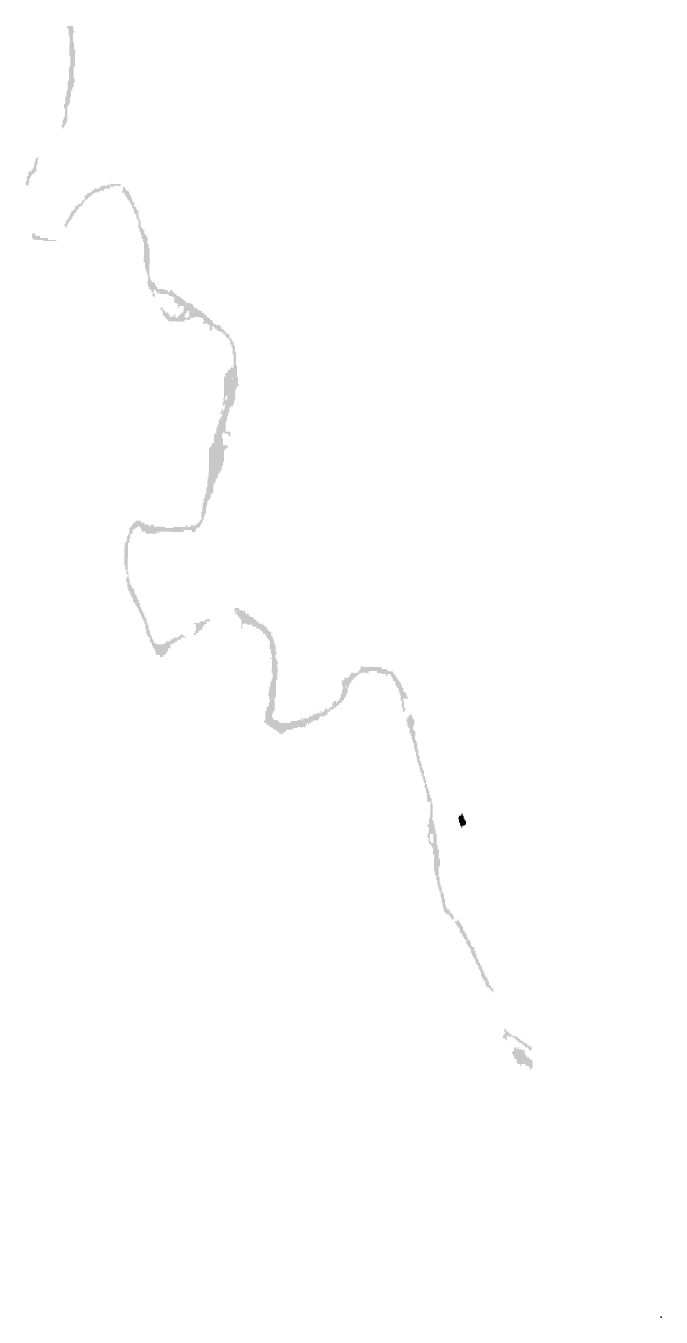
# Model space of a CAD drawing. Header units: inches. Extents: x -7.68 to -6.44, y 32.1 to 32.64.
# Drawn here: x -7.6836 to -7.625, y 32.525 to 32.644 of the extents above; entities that cross this region are included whole.
import ezdxf

# ---------------------------------------------------------------- set-up
doc = ezdxf.new("R2010")
doc.units = ezdxf.units.IN
doc.header["$MEASUREMENT"] = 0

msp = doc.modelspace()

# ---------------------------------------------------------------- hatches: boundary and pattern name
for points in [[(-7.67933, 32.64358), (-7.67933, 32.6434), (-7.67944, 32.6434), (-7.67944, 32.64313), (-7.67933, 32.64313), (-7.67934, 32.64277), (-7.67923, 32.64277), (-7.67924, 32.64249), (-7.67913, 32.64249), (-7.67915, 32.64132), (-7.67904, 32.64132), (-7.67904, 32.64123), (-7.67915, 32.64123), (-7.67918, 32.63898), (-7.67929, 32.63898), (-7.6793, 32.63853), (-7.6794, 32.63853), (-7.67941, 32.63817), (-7.67951, 32.63817), (-7.67953, 32.63727), (-7.67963, 32.63727), (-7.67964, 32.63691), (-7.67975, 32.63691), (-7.67976, 32.63619), (-7.67986, 32.63619), (-7.67988, 32.6352), (-7.67998, 32.6352), (-7.67999, 32.63493), (-7.68009, 32.63493), (-7.6801, 32.63475), (-7.68031, 32.63475), (-7.68031, 32.63493), (-7.6802, 32.63493), (-7.68019, 32.63538), (-7.68009, 32.63538), (-7.68008, 32.63565), (-7.67998, 32.63565), (-7.67996, 32.63664), (-7.68007, 32.63664), (-7.68007, 32.63682), (-7.67996, 32.63682), (-7.67995, 32.63754), (-7.67984, 32.63754), (-7.67983, 32.63808), (-7.67973, 32.63808), (-7.67971, 32.63898), (-7.67961, 32.63898), (-7.67959, 32.64024), (-7.67948, 32.64024), (-7.67946, 32.64214), (-7.67956, 32.64214), (-7.67954, 32.64358), (-7.67965, 32.64358), (-7.67964, 32.64403), (-7.67921, 32.64403), (-7.67922, 32.64358), (-7.67933, 32.64358)], [(-7.67911, 32.64358), (-7.67912, 32.6434), (-7.67922, 32.6434), (-7.67924, 32.64258), (-7.67913, 32.64258), (-7.67914, 32.64186), (-7.67903, 32.64186), (-7.67906, 32.64024), (-7.67916, 32.64024), (-7.67918, 32.63916), (-7.67907, 32.63916), (-7.67908, 32.63879), (-7.67918, 32.6388), (-7.67919, 32.63835), (-7.6793, 32.63835), (-7.6793, 32.63808), (-7.67941, 32.63808), (-7.67942, 32.63745), (-7.67952, 32.63745), (-7.67953, 32.63682), (-7.67964, 32.63682), (-7.67964, 32.63664), (-7.67975, 32.63664), (-7.67977, 32.63519), (-7.67988, 32.6352), (-7.67988, 32.63492), (-7.67999, 32.63493), (-7.67999, 32.63475), (-7.6801, 32.63475), (-7.6801, 32.63457), (-7.68021, 32.63457), (-7.6802, 32.63502), (-7.68009, 32.63502), (-7.68009, 32.63538), (-7.67998, 32.63538), (-7.67997, 32.63646), (-7.68007, 32.63646), (-7.68007, 32.63682), (-7.67996, 32.63682), (-7.67995, 32.63745), (-7.67984, 32.63745), (-7.67984, 32.63754), (-7.67974, 32.63754), (-7.67973, 32.63817), (-7.67962, 32.63817), (-7.67961, 32.63871), (-7.67972, 32.63871), (-7.67972, 32.6388), (-7.67961, 32.6388), (-7.6796, 32.63961), (-7.67949, 32.63961), (-7.67947, 32.64132), (-7.67957, 32.64133), (-7.67955, 32.64313), (-7.67965, 32.64313), (-7.67964, 32.64376), (-7.67975, 32.64376), (-7.67975, 32.64403), (-7.67921, 32.64403), (-7.67922, 32.64358), (-7.67911, 32.64358)], [(-7.68249, 32.63125), (-7.6826, 32.63126), (-7.68261, 32.63062), (-7.68272, 32.63062), (-7.68272, 32.63053), (-7.68282, 32.63054), (-7.68283, 32.63036), (-7.68304, 32.63036), (-7.68304, 32.63018), (-7.68315, 32.63018), (-7.68315, 32.63), (-7.68326, 32.63), (-7.68326, 32.62955), (-7.68337, 32.62955), (-7.68337, 32.62928), (-7.68348, 32.62928), (-7.68348, 32.62937), (-7.68359, 32.62937), (-7.68358, 32.62973), (-7.68347, 32.62973), (-7.68347, 32.63018), (-7.68336, 32.63018), (-7.68336, 32.63054), (-7.68325, 32.63054), (-7.68325, 32.63063), (-7.68304, 32.63063), (-7.68303, 32.63081), (-7.68293, 32.63081), (-7.68292, 32.63099), (-7.68282, 32.63099), (-7.68281, 32.63144), (-7.6827, 32.63144), (-7.6827, 32.6318), (-7.68259, 32.6318), (-7.68259, 32.63189), (-7.68238, 32.63188), (-7.68238, 32.63179), (-7.68249, 32.6318), (-7.68249, 32.63125)], [(-7.6758, 32.62947), (-7.67484, 32.62946), (-7.67485, 32.62928), (-7.67549, 32.62929), (-7.67549, 32.6292), (-7.67581, 32.6292), (-7.67581, 32.62902), (-7.67634, 32.62902), (-7.67635, 32.62884), (-7.67677, 32.62885), (-7.67678, 32.62867), (-7.6772, 32.62867), (-7.6772, 32.62858), (-7.67742, 32.62858), (-7.67742, 32.6284), (-7.67763, 32.62841), (-7.67763, 32.62823), (-7.67785, 32.62823), (-7.67785, 32.62805), (-7.67806, 32.62805), (-7.67806, 32.62796), (-7.67817, 32.62796), (-7.67817, 32.62778), (-7.67828, 32.62778), (-7.67828, 32.6276), (-7.67839, 32.6276), (-7.67839, 32.62742), (-7.67861, 32.62742), (-7.67861, 32.62733), (-7.67871, 32.62734), (-7.67872, 32.62716), (-7.67882, 32.62716), (-7.67883, 32.62698), (-7.67893, 32.62698), (-7.67893, 32.6268), (-7.67904, 32.6268), (-7.67904, 32.62671), (-7.67915, 32.62671), (-7.67915, 32.62653), (-7.67926, 32.62653), (-7.67926, 32.62635), (-7.67937, 32.62635), (-7.67937, 32.62617), (-7.67948, 32.62617), (-7.67948, 32.62608), (-7.67958, 32.62608), (-7.67959, 32.6259), (-7.67969, 32.6259), (-7.6797, 32.62572), (-7.6798, 32.62572), (-7.67981, 32.62545), (-7.67991, 32.62545), (-7.67991, 32.62554), (-7.68002, 32.62555), (-7.68002, 32.62573), (-7.67991, 32.62572), (-7.6799, 32.62609), (-7.6798, 32.62608), (-7.6798, 32.62617), (-7.67969, 32.62617), (-7.67969, 32.62635), (-7.67958, 32.62635), (-7.67958, 32.62653), (-7.67947, 32.62653), (-7.67947, 32.6268), (-7.67936, 32.6268), (-7.67936, 32.62698), (-7.67915, 32.62698), (-7.67914, 32.62716), (-7.67904, 32.62716), (-7.67903, 32.62743), (-7.67882, 32.62743), (-7.67882, 32.62761), (-7.6785, 32.6276), (-7.67849, 32.62778), (-7.67839, 32.62778), (-7.67838, 32.62796), (-7.67828, 32.62796), (-7.67828, 32.62805), (-7.67817, 32.62805), (-7.67816, 32.62841), (-7.67795, 32.62841), (-7.67795, 32.62859), (-7.67774, 32.62859), (-7.67773, 32.62868), (-7.67752, 32.62868), (-7.67752, 32.62886), (-7.67731, 32.62885), (-7.6773, 32.62903), (-7.67677, 32.62903), (-7.67677, 32.62921), (-7.67655, 32.62921), (-7.67655, 32.6293), (-7.67602, 32.62929), (-7.67602, 32.62947), (-7.67591, 32.62947), (-7.67591, 32.62929), (-7.67581, 32.62929), (-7.6758, 32.62947)], [(-7.68269, 32.62485), (-7.6827, 32.62467), (-7.68227, 32.62467), (-7.68227, 32.62449), (-7.68153, 32.62448), (-7.68153, 32.6243), (-7.68078, 32.62429), (-7.68078, 32.6242), (-7.68196, 32.62421), (-7.68196, 32.6243), (-7.68291, 32.62431), (-7.68291, 32.62449), (-7.68302, 32.62449), (-7.68301, 32.62486), (-7.68291, 32.62485), (-7.68291, 32.62494), (-7.6828, 32.62494), (-7.6828, 32.62485), (-7.68269, 32.62485)], [(-7.66692, 32.61738), (-7.66693, 32.6172), (-7.66682, 32.6172), (-7.66682, 32.61711), (-7.66661, 32.61711), (-7.66661, 32.61693), (-7.6664, 32.61692), (-7.6664, 32.61674), (-7.66629, 32.61674), (-7.6663, 32.61629), (-7.66641, 32.61629), (-7.66641, 32.61593), (-7.66662, 32.61593), (-7.66662, 32.61647), (-7.66683, 32.61648), (-7.66683, 32.61657), (-7.66725, 32.61657), (-7.66725, 32.61675), (-7.66715, 32.61675), (-7.66714, 32.61711), (-7.66725, 32.61711), (-7.66724, 32.61756), (-7.66713, 32.61756), (-7.66714, 32.61738), (-7.66692, 32.61738)], [(-7.674, 32.59256), (-7.6739, 32.59256), (-7.6739, 32.59238), (-7.67379, 32.59238), (-7.6738, 32.5922), (-7.67369, 32.5922), (-7.67369, 32.59211), (-7.67358, 32.5921), (-7.67359, 32.59174), (-7.67348, 32.59174), (-7.67349, 32.59156), (-7.67338, 32.59156), (-7.67338, 32.59129), (-7.67328, 32.59129), (-7.67328, 32.59111), (-7.67317, 32.59111), (-7.67318, 32.59084), (-7.67307, 32.59084), (-7.67307, 32.59047), (-7.67297, 32.59047), (-7.67297, 32.59029), (-7.67286, 32.59029), (-7.67287, 32.59002), (-7.67276, 32.59002), (-7.67276, 32.58984), (-7.67266, 32.58984), (-7.67266, 32.58957), (-7.67256, 32.58957), (-7.67256, 32.58939), (-7.67245, 32.58939), (-7.67246, 32.58903), (-7.67235, 32.58902), (-7.67235, 32.58875), (-7.67225, 32.58875), (-7.67225, 32.5883), (-7.67215, 32.5883), (-7.67215, 32.58794), (-7.67205, 32.58794), (-7.67205, 32.58776), (-7.67194, 32.58776), (-7.67195, 32.58749), (-7.67184, 32.58749), (-7.67184, 32.5873), (-7.67174, 32.5873), (-7.67174, 32.58712), (-7.67153, 32.58712), (-7.67153, 32.58703), (-7.67089, 32.58702), (-7.67089, 32.58711), (-7.67067, 32.58711), (-7.67067, 32.58729), (-7.67025, 32.58729), (-7.67024, 32.58747), (-7.67003, 32.58747), (-7.67003, 32.58765), (-7.6696, 32.58764), (-7.6696, 32.58773), (-7.66939, 32.58773), (-7.66938, 32.58791), (-7.66906, 32.58791), (-7.66907, 32.58773), (-7.66885, 32.58772), (-7.66886, 32.58763), (-7.66928, 32.58764), (-7.66928, 32.58746), (-7.6696, 32.58746), (-7.66961, 32.58728), (-7.66982, 32.58728), (-7.66982, 32.5871), (-7.67003, 32.58711), (-7.67004, 32.58702), (-7.67025, 32.58702), (-7.67025, 32.58666), (-7.67047, 32.58666), (-7.67047, 32.58639), (-7.67058, 32.58639), (-7.67058, 32.58621), (-7.67069, 32.58621), (-7.67069, 32.58603), (-7.6709, 32.58603), (-7.67091, 32.58585), (-7.67123, 32.58586), (-7.67122, 32.58604), (-7.67154, 32.58604), (-7.67154, 32.58622), (-7.67165, 32.58622), (-7.67164, 32.58649), (-7.67175, 32.58649), (-7.67175, 32.58667), (-7.67185, 32.58667), (-7.67185, 32.58685), (-7.67196, 32.58686), (-7.67195, 32.58713), (-7.67206, 32.58713), (-7.67206, 32.58731), (-7.67216, 32.58731), (-7.67216, 32.58767), (-7.67226, 32.58767), (-7.67226, 32.58776), (-7.67237, 32.58776), (-7.67237, 32.58794), (-7.67247, 32.58794), (-7.67247, 32.58839), (-7.67257, 32.5884), (-7.67256, 32.58894), (-7.67267, 32.58894), (-7.67267, 32.58921), (-7.67277, 32.58921), (-7.67277, 32.58939), (-7.67288, 32.58939), (-7.67288, 32.58957), (-7.67298, 32.58957), (-7.67298, 32.58984), (-7.67308, 32.58984), (-7.67308, 32.59002), (-7.67319, 32.59003), (-7.67318, 32.5903), (-7.67329, 32.5903), (-7.67329, 32.59048), (-7.67339, 32.59048), (-7.67339, 32.59066), (-7.6735, 32.59066), (-7.6735, 32.59084), (-7.6736, 32.59084), (-7.6736, 32.59093), (-7.67371, 32.59093), (-7.6737, 32.59129), (-7.67381, 32.59129), (-7.67381, 32.59147), (-7.67391, 32.59148), (-7.67391, 32.59175), (-7.67402, 32.59175), (-7.67401, 32.59193), (-7.67412, 32.59193), (-7.67412, 32.5922), (-7.67422, 32.5922), (-7.67421, 32.59274), (-7.67432, 32.59274), (-7.67431, 32.59319), (-7.67421, 32.59319), (-7.6742, 32.59337), (-7.6741, 32.59337), (-7.6741, 32.59301), (-7.674, 32.59301), (-7.674, 32.59256)], [(-7.66691, 32.58915), (-7.66692, 32.58888), (-7.66713, 32.58888), (-7.66713, 32.5887), (-7.66724, 32.5887), (-7.66724, 32.58852), (-7.66735, 32.58852), (-7.66735, 32.58834), (-7.66757, 32.58834), (-7.66757, 32.58825), (-7.66767, 32.58825), (-7.66768, 32.58807), (-7.66789, 32.58807), (-7.66789, 32.58789), (-7.66811, 32.5879), (-7.6681, 32.58808), (-7.668, 32.58808), (-7.66799, 32.58826), (-7.66789, 32.58826), (-7.66788, 32.58889), (-7.66809, 32.58889), (-7.66809, 32.58898), (-7.66756, 32.58897), (-7.66755, 32.58915), (-7.66702, 32.58915), (-7.66702, 32.58933), (-7.66659, 32.58932), (-7.6666, 32.58914), (-7.66691, 32.58915)], [(-7.66296, 32.58974), (-7.66297, 32.58956), (-7.66265, 32.58955), (-7.66265, 32.58946), (-7.66254, 32.58946), (-7.66254, 32.58928), (-7.66233, 32.58928), (-7.66233, 32.5891), (-7.66212, 32.5891), (-7.66212, 32.58892), (-7.6618, 32.58891), (-7.66181, 32.58882), (-7.66159, 32.58882), (-7.6616, 32.58864), (-7.66138, 32.58864), (-7.66138, 32.58846), (-7.66128, 32.58846), (-7.66128, 32.58828), (-7.66117, 32.58827), (-7.66118, 32.58818), (-7.66096, 32.58818), (-7.66097, 32.58782), (-7.66086, 32.58782), (-7.66087, 32.58755), (-7.66076, 32.58755), (-7.66077, 32.58701), (-7.66066, 32.58701), (-7.66066, 32.58674), (-7.66056, 32.58673), (-7.66056, 32.58655), (-7.66067, 32.58655), (-7.66067, 32.58628), (-7.66056, 32.58628), (-7.66057, 32.58592), (-7.66068, 32.58592), (-7.66067, 32.5861), (-7.66078, 32.58611), (-7.66078, 32.58629), (-7.66088, 32.58629), (-7.66089, 32.58611), (-7.66099, 32.58611), (-7.66099, 32.58656), (-7.66109, 32.58656), (-7.66108, 32.58755), (-7.66119, 32.58755), (-7.66118, 32.58764), (-7.66129, 32.58764), (-7.66129, 32.58782), (-7.66139, 32.58783), (-7.66139, 32.58801), (-7.6615, 32.58801), (-7.6615, 32.58819), (-7.66171, 32.58819), (-7.66171, 32.58828), (-7.66181, 32.58828), (-7.66181, 32.58846), (-7.66202, 32.58846), (-7.66202, 32.58864), (-7.66223, 32.58865), (-7.66223, 32.58883), (-7.66255, 32.58883), (-7.66255, 32.58892), (-7.66266, 32.58892), (-7.66265, 32.5891), (-7.66287, 32.5891), (-7.66286, 32.58928), (-7.66297, 32.58929), (-7.66297, 32.58947), (-7.66307, 32.58947), (-7.66307, 32.58956), (-7.66329, 32.58956), (-7.66328, 32.58974), (-7.66318, 32.58974), (-7.66317, 32.58992), (-7.66307, 32.58992), (-7.66307, 32.58974), (-7.66296, 32.58974)], [(-7.66051, 32.58313), (-7.66051, 32.58276), (-7.66062, 32.58277), (-7.66062, 32.5825), (-7.66073, 32.5825), (-7.66075, 32.58123), (-7.66085, 32.58124), (-7.66086, 32.58069), (-7.66097, 32.5807), (-7.66097, 32.58042), (-7.66087, 32.58042), (-7.66087, 32.58024), (-7.66076, 32.58024), (-7.66076, 32.58006), (-7.66044, 32.58006), (-7.66045, 32.57961), (-7.66034, 32.57961), (-7.66035, 32.57943), (-7.66088, 32.57943), (-7.66088, 32.57961), (-7.66109, 32.57961), (-7.66109, 32.57979), (-7.6613, 32.5798), (-7.6613, 32.57998), (-7.66151, 32.57998), (-7.6615, 32.58061), (-7.66139, 32.58061), (-7.66139, 32.58124), (-7.66128, 32.58124), (-7.66128, 32.58133), (-7.66117, 32.58133), (-7.66117, 32.58169), (-7.66106, 32.58169), (-7.66105, 32.58214), (-7.66116, 32.58214), (-7.66116, 32.58232), (-7.66126, 32.58232), (-7.66126, 32.5825), (-7.66115, 32.5825), (-7.66115, 32.58277), (-7.66094, 32.58277), (-7.66093, 32.58322), (-7.66072, 32.58322), (-7.66071, 32.5834), (-7.66061, 32.5834), (-7.66061, 32.58313), (-7.66051, 32.58313)], [(-7.64321, 32.57121), (-7.64322, 32.57094), (-7.64311, 32.57094), (-7.64311, 32.57076), (-7.64301, 32.57076), (-7.64301, 32.5704), (-7.64312, 32.5704), (-7.64312, 32.57031), (-7.64333, 32.57031), (-7.64334, 32.57013), (-7.64344, 32.57013), (-7.64344, 32.57031), (-7.64355, 32.57032), (-7.64354, 32.57059), (-7.64365, 32.57059), (-7.64364, 32.57095), (-7.64375, 32.57095), (-7.64375, 32.57104), (-7.64364, 32.57104), (-7.64364, 32.57122), (-7.64343, 32.57122), (-7.64342, 32.5714), (-7.64332, 32.5714), (-7.64332, 32.57122), (-7.64321, 32.57121)], [(-7.64357, 32.5613), (-7.64347, 32.5613), (-7.64347, 32.56111), (-7.64336, 32.56111), (-7.64337, 32.56102), (-7.64326, 32.56102), (-7.64326, 32.56066), (-7.64316, 32.56066), (-7.64316, 32.56048), (-7.64305, 32.56048), (-7.64306, 32.56039), (-7.64295, 32.56039), (-7.64295, 32.56003), (-7.64285, 32.56003), (-7.64285, 32.55985), (-7.64274, 32.55984), (-7.64275, 32.55975), (-7.64264, 32.55975), (-7.64264, 32.55957), (-7.64254, 32.55957), (-7.64254, 32.55921), (-7.64243, 32.55921), (-7.64244, 32.55912), (-7.64222, 32.55912), (-7.64223, 32.55876), (-7.64212, 32.55875), (-7.64213, 32.55848), (-7.64202, 32.55848), (-7.64202, 32.55812), (-7.64192, 32.55812), (-7.64192, 32.55794), (-7.64181, 32.55794), (-7.64182, 32.55767), (-7.64171, 32.55767), (-7.64172, 32.55749), (-7.64161, 32.55749), (-7.64161, 32.55731), (-7.6415, 32.55731), (-7.64151, 32.55703), (-7.6414, 32.55703), (-7.64141, 32.55685), (-7.6413, 32.55685), (-7.6413, 32.55658), (-7.6412, 32.55658), (-7.6412, 32.5564), (-7.64109, 32.5564), (-7.6411, 32.55622), (-7.64099, 32.55622), (-7.64099, 32.55595), (-7.64089, 32.55595), (-7.64089, 32.55558), (-7.64068, 32.55558), (-7.64068, 32.55531), (-7.64047, 32.55531), (-7.64048, 32.55495), (-7.64058, 32.55495), (-7.64058, 32.55513), (-7.64079, 32.55513), (-7.64079, 32.55531), (-7.6409, 32.55531), (-7.64089, 32.5554), (-7.64111, 32.55541), (-7.6411, 32.55559), (-7.64121, 32.55559), (-7.64121, 32.55595), (-7.64131, 32.55595), (-7.64131, 32.55604), (-7.64142, 32.55604), (-7.64141, 32.55622), (-7.64152, 32.55622), (-7.64152, 32.5564), (-7.64162, 32.5564), (-7.64162, 32.55686), (-7.64172, 32.55686), (-7.64172, 32.55704), (-7.64183, 32.55704), (-7.64182, 32.55731), (-7.64193, 32.55731), (-7.64193, 32.55749), (-7.64203, 32.55749), (-7.64203, 32.55767), (-7.64214, 32.55767), (-7.64213, 32.55794), (-7.64224, 32.55794), (-7.64224, 32.55812), (-7.64234, 32.55813), (-7.64234, 32.55831), (-7.64245, 32.55831), (-7.64244, 32.55858), (-7.64255, 32.55858), (-7.64255, 32.55894), (-7.64265, 32.55894), (-7.64265, 32.55912), (-7.64276, 32.55912), (-7.64275, 32.55921), (-7.64286, 32.55921), (-7.64286, 32.55939), (-7.64296, 32.5594), (-7.64296, 32.55976), (-7.64307, 32.55976), (-7.64306, 32.55985), (-7.64317, 32.55985), (-7.64317, 32.56003), (-7.64327, 32.56003), (-7.64327, 32.56021), (-7.64338, 32.56021), (-7.64338, 32.56039), (-7.64348, 32.56039), (-7.64348, 32.56048), (-7.64359, 32.56048), (-7.64358, 32.56085), (-7.64369, 32.56085), (-7.64369, 32.56103), (-7.64379, 32.56103), (-7.64379, 32.56112), (-7.6439, 32.56112), (-7.64389, 32.5613), (-7.644, 32.5613), (-7.644, 32.56148), (-7.64379, 32.56148), (-7.64378, 32.56166), (-7.64368, 32.56166), (-7.64368, 32.56148), (-7.64357, 32.56148), (-7.64357, 32.5613)], [(-7.63925, 32.55133), (-7.63904, 32.55133), (-7.63904, 32.55114), (-7.63883, 32.55114), (-7.63883, 32.55096), (-7.63851, 32.55096), (-7.63851, 32.55087), (-7.63819, 32.55087), (-7.6382, 32.55068), (-7.63798, 32.55068), (-7.63799, 32.5505), (-7.63777, 32.5505), (-7.63778, 32.55032), (-7.63756, 32.55032), (-7.63756, 32.55023), (-7.63735, 32.55022), (-7.63735, 32.55004), (-7.63703, 32.55004), (-7.63704, 32.54986), (-7.63693, 32.54986), (-7.63694, 32.54959), (-7.63715, 32.54959), (-7.63715, 32.54968), (-7.63725, 32.54968), (-7.63725, 32.54986), (-7.63757, 32.54987), (-7.63757, 32.55005), (-7.63778, 32.55005), (-7.63778, 32.55023), (-7.63799, 32.55023), (-7.63799, 32.55032), (-7.6382, 32.55032), (-7.6382, 32.5505), (-7.63841, 32.55051), (-7.63841, 32.55069), (-7.63862, 32.55069), (-7.63862, 32.55087), (-7.63905, 32.55087), (-7.63904, 32.55096), (-7.63915, 32.55097), (-7.63915, 32.55088), (-7.63926, 32.55088), (-7.63926, 32.55052), (-7.63937, 32.55052), (-7.63937, 32.5507), (-7.63958, 32.5507), (-7.63958, 32.55097), (-7.63947, 32.55097), (-7.63947, 32.55115), (-7.63936, 32.55115), (-7.63936, 32.55133), (-7.63946, 32.55133), (-7.63946, 32.5516), (-7.63935, 32.5516), (-7.63936, 32.55151), (-7.63925, 32.55151), (-7.63925, 32.55133)], [(-7.63821, 32.54987), (-7.6381, 32.54987), (-7.63811, 32.54969), (-7.63789, 32.54969), (-7.63789, 32.5496), (-7.63779, 32.5496), (-7.63779, 32.54942), (-7.63758, 32.54942), (-7.63758, 32.54923), (-7.63747, 32.54923), (-7.63748, 32.54896), (-7.63737, 32.54896), (-7.63737, 32.54878), (-7.63705, 32.54878), (-7.63706, 32.5486), (-7.63695, 32.5486), (-7.63695, 32.54842), (-7.63685, 32.54842), (-7.63685, 32.54796), (-7.63696, 32.54797), (-7.63696, 32.54778), (-7.63707, 32.54779), (-7.63707, 32.54797), (-7.63717, 32.54797), (-7.63717, 32.54815), (-7.63749, 32.54815), (-7.63749, 32.54833), (-7.63791, 32.54834), (-7.63792, 32.54816), (-7.63802, 32.54816), (-7.63802, 32.54834), (-7.63823, 32.54834), (-7.63823, 32.54843), (-7.63834, 32.54843), (-7.63833, 32.54879), (-7.63854, 32.54879), (-7.63854, 32.54906), (-7.63865, 32.54907), (-7.63864, 32.54925), (-7.63875, 32.54925), (-7.63875, 32.54943), (-7.63864, 32.54943), (-7.63864, 32.54961), (-7.63853, 32.54961), (-7.63853, 32.54988), (-7.63842, 32.54988), (-7.63842, 32.54969), (-7.63821, 32.54969), (-7.63821, 32.54987)], [(-7.63779, 32.54969), (-7.63779, 32.5496), (-7.63757, 32.5496), (-7.63758, 32.54923), (-7.63747, 32.54923), (-7.63748, 32.54905), (-7.63737, 32.54905), (-7.63737, 32.54896), (-7.63716, 32.54896), (-7.63716, 32.54878), (-7.63695, 32.54878), (-7.63695, 32.5486), (-7.63684, 32.5486), (-7.63685, 32.54832), (-7.63695, 32.54833), (-7.63696, 32.54815), (-7.63717, 32.54815), (-7.63717, 32.54833), (-7.63727, 32.54833), (-7.63727, 32.54842), (-7.63759, 32.54842), (-7.63759, 32.5486), (-7.63823, 32.54861), (-7.63823, 32.54879), (-7.63833, 32.54879), (-7.63833, 32.54897), (-7.63822, 32.54897), (-7.63822, 32.54906), (-7.63843, 32.54906), (-7.63843, 32.54924), (-7.63854, 32.54925), (-7.63853, 32.54961), (-7.63843, 32.5496), (-7.63842, 32.54988), (-7.63832, 32.54987), (-7.63832, 32.54969), (-7.63779, 32.54969)]]:
    msp.add_hatch(color=256).paths.add_polyline_path(points, flags=0)
h = msp.add_hatch(color=256)
h.paths.add_polyline_path([(-7.67432, 32.62882), (-7.67411, 32.62882), (-7.67411, 32.62864), (-7.674, 32.62864), (-7.67401, 32.62837), (-7.6739, 32.62837), (-7.6739, 32.62819), (-7.6738, 32.62819), (-7.6738, 32.62792), (-7.6737, 32.62791), (-7.6737, 32.62773), (-7.67359, 32.62773), (-7.6736, 32.62737), (-7.67338, 32.62737), (-7.67339, 32.6271), (-7.67328, 32.6271), (-7.67328, 32.62692), (-7.67318, 32.62692), (-7.67318, 32.62674), (-7.67329, 32.62674), (-7.67329, 32.62665), (-7.67318, 32.62665), (-7.67319, 32.62629), (-7.67308, 32.62628), (-7.67308, 32.62601), (-7.67298, 32.62601), (-7.67299, 32.62547), (-7.67288, 32.62547), (-7.67288, 32.62538), (-7.67277, 32.62538), (-7.67278, 32.6252), (-7.67267, 32.6252), (-7.67267, 32.62484), (-7.67257, 32.62484), (-7.67257, 32.62475), (-7.67246, 32.62474), (-7.67247, 32.62456), (-7.67236, 32.62456), (-7.67237, 32.62393), (-7.67226, 32.62393), (-7.67227, 32.62348), (-7.67216, 32.62348), (-7.6722, 32.62095), (-7.67209, 32.62095), (-7.6721, 32.62059), (-7.67199, 32.62059), (-7.67199, 32.62041), (-7.67178, 32.62041), (-7.67178, 32.62032), (-7.67168, 32.62032), (-7.67168, 32.62014), (-7.67157, 32.62013), (-7.67157, 32.61995), (-7.67147, 32.61995), (-7.67147, 32.61977), (-7.67083, 32.61977), (-7.67083, 32.61968), (-7.67051, 32.61967), (-7.67052, 32.61949), (-7.6703, 32.61949), (-7.6703, 32.61967), (-7.67009, 32.61967), (-7.67009, 32.61949), (-7.66988, 32.61949), (-7.66988, 32.6193), (-7.66967, 32.6193), (-7.66967, 32.61912), (-7.66946, 32.61912), (-7.66946, 32.61903), (-7.66924, 32.61903), (-7.66925, 32.61885), (-7.66903, 32.61884), (-7.66904, 32.61866), (-7.66882, 32.61866), (-7.66883, 32.61848), (-7.6684, 32.61848), (-7.6684, 32.61839), (-7.66819, 32.61838), (-7.66819, 32.6182), (-7.66808, 32.6182), (-7.66809, 32.61802), (-7.66777, 32.61802), (-7.66777, 32.61784), (-7.66756, 32.61784), (-7.66756, 32.61775), (-7.66734, 32.61774), (-7.66735, 32.61756), (-7.66724, 32.61756), (-7.66724, 32.61738), (-7.66703, 32.61738), (-7.66703, 32.6172), (-7.66693, 32.6172), (-7.66693, 32.61711), (-7.66671, 32.61711), (-7.66672, 32.61693), (-7.6665, 32.61692), (-7.66651, 32.61674), (-7.66629, 32.61674), (-7.6663, 32.61656), (-7.66608, 32.61656), (-7.66608, 32.61647), (-7.66566, 32.61646), (-7.66566, 32.61628), (-7.66555, 32.61628), (-7.66556, 32.6161), (-7.66534, 32.6161), (-7.66535, 32.61592), (-7.66524, 32.61592), (-7.66524, 32.61583), (-7.66513, 32.61583), (-7.66514, 32.61565), (-7.66482, 32.61564), (-7.66482, 32.61528), (-7.66472, 32.61528), (-7.66472, 32.61519), (-7.66461, 32.61519), (-7.66461, 32.61501), (-7.66451, 32.61501), (-7.66451, 32.61483), (-7.6644, 32.61483), (-7.66441, 32.61456), (-7.6643, 32.61456), (-7.66431, 32.61401), (-7.6642, 32.61401), (-7.66422, 32.61275), (-7.66411, 32.61275), (-7.66413, 32.61167), (-7.66402, 32.61167), (-7.66403, 32.61103), (-7.66393, 32.61103), (-7.66393, 32.61085), (-7.66404, 32.61085), (-7.66404, 32.61076), (-7.66414, 32.61077), (-7.66415, 32.61058), (-7.66425, 32.61059), (-7.66427, 32.60959), (-7.66437, 32.6096), (-7.66438, 32.60914), (-7.66449, 32.60915), (-7.66449, 32.60897), (-7.6647, 32.60897), (-7.6647, 32.60888), (-7.66481, 32.60888), (-7.66482, 32.60834), (-7.66493, 32.60834), (-7.66493, 32.60807), (-7.66504, 32.60807), (-7.66504, 32.60762), (-7.66515, 32.60762), (-7.66516, 32.60663), (-7.66474, 32.60662), (-7.66474, 32.60617), (-7.66485, 32.60617), (-7.66485, 32.60635), (-7.66495, 32.60635), (-7.66495, 32.60644), (-7.66527, 32.60645), (-7.66527, 32.60663), (-7.66538, 32.60663), (-7.66538, 32.60645), (-7.66549, 32.60645), (-7.66549, 32.606), (-7.66539, 32.606), (-7.6654, 32.60537), (-7.66497, 32.60536), (-7.66497, 32.60509), (-7.66519, 32.60509), (-7.66519, 32.60491), (-7.6653, 32.60491), (-7.66531, 32.60383), (-7.66542, 32.60383), (-7.66542, 32.60347), (-7.66553, 32.60347), (-7.66554, 32.60302), (-7.66564, 32.60302), (-7.66565, 32.60284), (-7.66575, 32.60284), (-7.66575, 32.60275), (-7.66586, 32.60276), (-7.66587, 32.6024), (-7.66597, 32.6024), (-7.66598, 32.60222), (-7.66608, 32.60222), (-7.66609, 32.60195), (-7.66619, 32.60195), (-7.6662, 32.60177), (-7.6663, 32.60177), (-7.66631, 32.60096), (-7.66642, 32.60096), (-7.66642, 32.60087), (-7.66653, 32.60087), (-7.66653, 32.60051), (-7.66664, 32.60051), (-7.66664, 32.60033), (-7.66675, 32.60033), (-7.66675, 32.60024), (-7.66686, 32.60024), (-7.66687, 32.5997), (-7.66697, 32.5997), (-7.66698, 32.59907), (-7.66709, 32.59907), (-7.66709, 32.5988), (-7.6672, 32.5988), (-7.6672, 32.59844), (-7.66731, 32.59844), (-7.66731, 32.59817), (-7.66742, 32.59817), (-7.66742, 32.59799), (-7.66753, 32.59799), (-7.66753, 32.59781), (-7.66775, 32.59781), (-7.66775, 32.59772), (-7.66785, 32.59773), (-7.66786, 32.59755), (-7.66796, 32.59755), (-7.66797, 32.59737), (-7.66828, 32.59737), (-7.66828, 32.59755), (-7.66903, 32.59756), (-7.66903, 32.59738), (-7.67127, 32.5974), (-7.67127, 32.59722), (-7.67138, 32.59722), (-7.67137, 32.5974), (-7.67148, 32.5974), (-7.67148, 32.59722), (-7.67255, 32.59723), (-7.67255, 32.59741), (-7.67287, 32.59742), (-7.67286, 32.5976), (-7.67297, 32.5976), (-7.67297, 32.59778), (-7.67307, 32.59778), (-7.67307, 32.59787), (-7.67329, 32.59787), (-7.67329, 32.59778), (-7.6735, 32.59779), (-7.6735, 32.59761), (-7.67372, 32.59761), (-7.67372, 32.59725), (-7.67383, 32.59725), (-7.67383, 32.59716), (-7.67394, 32.59716), (-7.67394, 32.5968), (-7.67405, 32.5968), (-7.67405, 32.59635), (-7.67416, 32.59635), (-7.6742, 32.59364), (-7.67409, 32.59364), (-7.6741, 32.59346), (-7.67431, 32.59346), (-7.6743, 32.59383), (-7.67441, 32.59383), (-7.6744, 32.59428), (-7.67451, 32.59428), (-7.67448, 32.59635), (-7.67437, 32.59635), (-7.67437, 32.59653), (-7.67426, 32.59653), (-7.67426, 32.59698), (-7.67415, 32.59698), (-7.67415, 32.59716), (-7.67404, 32.59716), (-7.67403, 32.59779), (-7.67393, 32.59779), (-7.67392, 32.59788), (-7.67382, 32.59788), (-7.67382, 32.59806), (-7.67371, 32.59806), (-7.67371, 32.59824), (-7.67349, 32.59824), (-7.67349, 32.59842), (-7.67296, 32.59841), (-7.67296, 32.59823), (-7.67264, 32.59823), (-7.67264, 32.59805), (-7.67222, 32.59804), (-7.67222, 32.59786), (-7.67211, 32.59786), (-7.67211, 32.59804), (-7.67179, 32.59804), (-7.67179, 32.59786), (-7.67073, 32.59785), (-7.67073, 32.59776), (-7.66998, 32.59775), (-7.66998, 32.59784), (-7.66881, 32.59783), (-7.66881, 32.59801), (-7.6687, 32.59801), (-7.6687, 32.59783), (-7.66838, 32.59782), (-7.66838, 32.598), (-7.66785, 32.598), (-7.66785, 32.59818), (-7.66763, 32.59817), (-7.66763, 32.59835), (-7.66752, 32.59835), (-7.66752, 32.59844), (-7.66742, 32.59844), (-7.6674, 32.59925), (-7.6673, 32.59925), (-7.66729, 32.60007), (-7.66718, 32.60006), (-7.66717, 32.60051), (-7.66707, 32.60051), (-7.66706, 32.60087), (-7.66695, 32.60087), (-7.66695, 32.6015), (-7.66684, 32.6015), (-7.66683, 32.60241), (-7.66672, 32.6024), (-7.66668, 32.60511), (-7.66657, 32.60511), (-7.66657, 32.60529), (-7.66646, 32.60529), (-7.66646, 32.60556), (-7.66625, 32.60556), (-7.66623, 32.60637), (-7.66613, 32.60637), (-7.66613, 32.60646), (-7.66602, 32.60646), (-7.66601, 32.607), (-7.6659, 32.607), (-7.6659, 32.60727), (-7.66579, 32.60727), (-7.66579, 32.60763), (-7.66568, 32.60762), (-7.66568, 32.60771), (-7.66557, 32.60771), (-7.66557, 32.60807), (-7.66546, 32.60807), (-7.66546, 32.60852), (-7.66535, 32.60852), (-7.66535, 32.6087), (-7.66524, 32.6087), (-7.66523, 32.60933), (-7.66512, 32.60933), (-7.66512, 32.6096), (-7.66501, 32.6096), (-7.66501, 32.61014), (-7.6649, 32.61014), (-7.66489, 32.61041), (-7.665, 32.61041), (-7.665, 32.61077), (-7.66489, 32.61077), (-7.66489, 32.61104), (-7.66478, 32.61104), (-7.66478, 32.61122), (-7.66467, 32.61122), (-7.66467, 32.6114), (-7.66456, 32.6114), (-7.66455, 32.61185), (-7.66466, 32.61185), (-7.66465, 32.6123), (-7.66455, 32.6123), (-7.66454, 32.61248), (-7.66444, 32.61248), (-7.66442, 32.61374), (-7.66453, 32.61375), (-7.66452, 32.61438), (-7.66462, 32.61438), (-7.66462, 32.61465), (-7.66473, 32.61465), (-7.66472, 32.61501), (-7.66483, 32.61501), (-7.66482, 32.61519), (-7.66493, 32.61519), (-7.66493, 32.61528), (-7.66514, 32.61529), (-7.66514, 32.61547), (-7.66525, 32.61547), (-7.66524, 32.61565), (-7.66546, 32.61565), (-7.66545, 32.61583), (-7.66577, 32.61583), (-7.66577, 32.61592), (-7.66599, 32.61593), (-7.66598, 32.61611), (-7.6662, 32.61611), (-7.66619, 32.61629), (-7.6663, 32.61629), (-7.6663, 32.61647), (-7.66662, 32.61647), (-7.66662, 32.61656), (-7.66693, 32.61657), (-7.66693, 32.61675), (-7.66704, 32.61675), (-7.66704, 32.61693), (-7.66725, 32.61693), (-7.66725, 32.61711), (-7.66746, 32.61711), (-7.66746, 32.6172), (-7.66799, 32.61721), (-7.66799, 32.61712), (-7.66842, 32.61712), (-7.66842, 32.61694), (-7.66895, 32.61695), (-7.66896, 32.61677), (-7.67045, 32.61679), (-7.67045, 32.61697), (-7.67066, 32.61697), (-7.67066, 32.61715), (-7.67076, 32.61715), (-7.67076, 32.61724), (-7.67087, 32.61724), (-7.67087, 32.61742), (-7.67097, 32.61742), (-7.67097, 32.61778), (-7.67107, 32.61778), (-7.67107, 32.61787), (-7.67118, 32.61788), (-7.67118, 32.61806), (-7.67096, 32.61805), (-7.67097, 32.61787), (-7.67086, 32.61787), (-7.67086, 32.61778), (-7.67075, 32.61778), (-7.67076, 32.6176), (-7.67044, 32.6176), (-7.67044, 32.61742), (-7.67033, 32.61742), (-7.67034, 32.61724), (-7.66991, 32.61723), (-7.66991, 32.61741), (-7.6698, 32.61741), (-7.6698, 32.61714), (-7.66959, 32.61714), (-7.66959, 32.61723), (-7.66948, 32.61723), (-7.66948, 32.61741), (-7.66927, 32.6174), (-7.66926, 32.61758), (-7.66905, 32.61758), (-7.66904, 32.61821), (-7.66947, 32.61822), (-7.66947, 32.61804), (-7.66958, 32.61804), (-7.66957, 32.6184), (-7.66968, 32.6184), (-7.66968, 32.61849), (-7.66989, 32.61849), (-7.66988, 32.61903), (-7.6701, 32.61904), (-7.67009, 32.61913), (-7.67041, 32.61913), (-7.67041, 32.61931), (-7.67126, 32.61932), (-7.67126, 32.6195), (-7.67137, 32.6195), (-7.67137, 32.61932), (-7.67148, 32.61932), (-7.67147, 32.6195), (-7.67158, 32.6195), (-7.67158, 32.61968), (-7.67179, 32.61969), (-7.6718, 32.61933), (-7.67169, 32.61932), (-7.67169, 32.61905), (-7.6718, 32.61905), (-7.6718, 32.61914), (-7.67191, 32.61915), (-7.6719, 32.61951), (-7.67201, 32.61951), (-7.672, 32.61969), (-7.67211, 32.61969), (-7.67211, 32.61978), (-7.67222, 32.61978), (-7.67221, 32.61996), (-7.67232, 32.61996), (-7.67231, 32.62032), (-7.67242, 32.62032), (-7.67242, 32.62041), (-7.67231, 32.62041), (-7.6723, 32.62104), (-7.67241, 32.62105), (-7.67241, 32.62141), (-7.67251, 32.62141), (-7.67251, 32.62168), (-7.67261, 32.62168), (-7.67261, 32.62222), (-7.67271, 32.62222), (-7.67269, 32.62412), (-7.67279, 32.62412), (-7.67279, 32.62439), (-7.67289, 32.62439), (-7.67289, 32.62475), (-7.673, 32.62475), (-7.67299, 32.62502), (-7.6731, 32.62502), (-7.67309, 32.62538), (-7.6732, 32.62538), (-7.67319, 32.6261), (-7.6733, 32.62611), (-7.67329, 32.62629), (-7.6734, 32.62629), (-7.67339, 32.62665), (-7.6735, 32.62665), (-7.6735, 32.62674), (-7.67361, 32.62674), (-7.6736, 32.6271), (-7.67371, 32.6271), (-7.6737, 32.62728), (-7.67381, 32.62728), (-7.67381, 32.62755), (-7.67391, 32.62756), (-7.67391, 32.62774), (-7.67402, 32.62774), (-7.67401, 32.62792), (-7.67412, 32.62792), (-7.67412, 32.62801), (-7.67423, 32.62801), (-7.67422, 32.62819), (-7.67433, 32.62819), (-7.67433, 32.62837), (-7.67443, 32.62837), (-7.67443, 32.62855), (-7.67454, 32.62855), (-7.67454, 32.62864), (-7.67475, 32.62865), (-7.67475, 32.62883), (-7.67464, 32.62883), (-7.67464, 32.62919), (-7.67442, 32.62918), (-7.67443, 32.629), (-7.67432, 32.629), (-7.67432, 32.62882)], flags=0)
h.paths.add_polyline_path([(-7.66895, 32.6174), (-7.66895, 32.61713), (-7.66863, 32.61713), (-7.66863, 32.61722), (-7.66852, 32.61722), (-7.66852, 32.61776), (-7.66873, 32.61776), (-7.66873, 32.61758), (-7.66884, 32.61758), (-7.66884, 32.6174), (-7.66895, 32.6174)], flags=0)
h = msp.add_hatch(color=256)
h.paths.add_polyline_path([(-7.66503, 32.60834), (-7.66514, 32.60834), (-7.66514, 32.60807), (-7.66525, 32.60807), (-7.66525, 32.60771), (-7.66547, 32.60771), (-7.66547, 32.60744), (-7.66558, 32.60744), (-7.66558, 32.60708), (-7.66569, 32.60708), (-7.6657, 32.60663), (-7.6658, 32.60663), (-7.66581, 32.60645), (-7.66591, 32.60645), (-7.66592, 32.606), (-7.66603, 32.606), (-7.66604, 32.60492), (-7.66615, 32.60492), (-7.66614, 32.60537), (-7.66635, 32.60538), (-7.66635, 32.60556), (-7.66625, 32.60556), (-7.66624, 32.60619), (-7.66613, 32.60619), (-7.66613, 32.60646), (-7.66602, 32.60646), (-7.66602, 32.60664), (-7.66591, 32.60663), (-7.6659, 32.607), (-7.6658, 32.60699), (-7.66579, 32.60772), (-7.66568, 32.60771), (-7.66568, 32.6079), (-7.66546, 32.60789), (-7.66546, 32.60825), (-7.66567, 32.60826), (-7.66567, 32.60835), (-7.66556, 32.60835), (-7.66556, 32.60871), (-7.66545, 32.6087), (-7.66546, 32.60834), (-7.66535, 32.60834), (-7.66535, 32.60852), (-7.66524, 32.60852), (-7.66524, 32.6087), (-7.66513, 32.6087), (-7.66513, 32.60915), (-7.66534, 32.60915), (-7.66534, 32.60897), (-7.66545, 32.60898), (-7.66544, 32.60934), (-7.66534, 32.60933), (-7.66533, 32.60952), (-7.66544, 32.60952), (-7.66544, 32.60961), (-7.66533, 32.60961), (-7.6653, 32.61168), (-7.6652, 32.61168), (-7.66519, 32.61204), (-7.66498, 32.61204), (-7.66497, 32.61231), (-7.66476, 32.61231), (-7.66476, 32.61249), (-7.66465, 32.61248), (-7.66465, 32.61266), (-7.66454, 32.61266), (-7.66454, 32.61248), (-7.66444, 32.61248), (-7.66445, 32.61167), (-7.66456, 32.61167), (-7.66456, 32.6114), (-7.66445, 32.6114), (-7.66446, 32.61104), (-7.66457, 32.61104), (-7.66457, 32.61086), (-7.66467, 32.61086), (-7.66469, 32.60996), (-7.66479, 32.60996), (-7.6648, 32.6096), (-7.66491, 32.6096), (-7.66492, 32.60888), (-7.66502, 32.60888), (-7.66503, 32.60834)], flags=0)
h.paths.add_polyline_path([(-7.6649, 32.60978), (-7.66501, 32.60978), (-7.66501, 32.60996), (-7.66511, 32.60996), (-7.66512, 32.60978), (-7.66522, 32.60978), (-7.66523, 32.60951), (-7.66501, 32.60951), (-7.66501, 32.6096), (-7.66491, 32.6096), (-7.6649, 32.60978)], flags=0)
h = msp.add_hatch(color=256)
h.paths.add_polyline_path([(-7.66392, 32.5902), (-7.6637, 32.5902), (-7.6637, 32.59011), (-7.66338, 32.5901), (-7.66339, 32.58992), (-7.66328, 32.58992), (-7.66328, 32.58974), (-7.66296, 32.58974), (-7.66297, 32.58956), (-7.66286, 32.58955), (-7.66286, 32.58946), (-7.66265, 32.58946), (-7.66265, 32.58928), (-7.66254, 32.58928), (-7.66255, 32.5891), (-7.66223, 32.5891), (-7.66223, 32.58892), (-7.66202, 32.58891), (-7.66202, 32.58882), (-7.66181, 32.58882), (-7.66181, 32.58864), (-7.6616, 32.58864), (-7.6616, 32.58846), (-7.66128, 32.58846), (-7.66128, 32.58828), (-7.66117, 32.58827), (-7.66118, 32.58818), (-7.66107, 32.58818), (-7.66107, 32.588), (-7.66097, 32.588), (-7.66097, 32.58782), (-7.66086, 32.58782), (-7.66086, 32.58764), (-7.66076, 32.58764), (-7.66076, 32.58737), (-7.66066, 32.58737), (-7.66066, 32.58701), (-7.66055, 32.587), (-7.66056, 32.58628), (-7.66046, 32.58628), (-7.66046, 32.5861), (-7.66057, 32.5861), (-7.66057, 32.58574), (-7.66047, 32.58574), (-7.66047, 32.58547), (-7.66036, 32.58547), (-7.66037, 32.58511), (-7.66048, 32.58511), (-7.66048, 32.58502), (-7.66037, 32.58502), (-7.66039, 32.58376), (-7.6605, 32.58376), (-7.66052, 32.58213), (-7.66063, 32.58213), (-7.66065, 32.58087), (-7.66075, 32.58087), (-7.66075, 32.58069), (-7.66086, 32.58069), (-7.66087, 32.58024), (-7.66076, 32.58024), (-7.66076, 32.58006), (-7.66066, 32.58006), (-7.66066, 32.57997), (-7.66023, 32.57997), (-7.66024, 32.57979), (-7.65917, 32.57977), (-7.65917, 32.57995), (-7.65853, 32.57995), (-7.65853, 32.58004), (-7.65821, 32.58003), (-7.6582, 32.58021), (-7.6581, 32.58021), (-7.6581, 32.58003), (-7.65799, 32.58003), (-7.65799, 32.58021), (-7.65746, 32.58021), (-7.65746, 32.58039), (-7.65714, 32.58038), (-7.65713, 32.58056), (-7.65681, 32.58056), (-7.65681, 32.58065), (-7.65649, 32.58065), (-7.65649, 32.58083), (-7.65638, 32.58083), (-7.65639, 32.58065), (-7.65628, 32.58065), (-7.65628, 32.58083), (-7.65607, 32.58082), (-7.65606, 32.581), (-7.65596, 32.581), (-7.65595, 32.58118), (-7.65585, 32.58118), (-7.65585, 32.581), (-7.65564, 32.581), (-7.65563, 32.58118), (-7.65542, 32.58118), (-7.65542, 32.58127), (-7.65531, 32.58127), (-7.65531, 32.58163), (-7.6552, 32.58163), (-7.6552, 32.58181), (-7.65499, 32.5818), (-7.65499, 32.58162), (-7.65488, 32.58162), (-7.65488, 32.5818), (-7.65467, 32.5818), (-7.65466, 32.58207), (-7.65455, 32.58207), (-7.65455, 32.58243), (-7.65444, 32.58243), (-7.65444, 32.58288), (-7.65433, 32.58288), (-7.65433, 32.58315), (-7.65443, 32.58315), (-7.65442, 32.58369), (-7.65421, 32.58369), (-7.65421, 32.58396), (-7.65378, 32.58396), (-7.65378, 32.58414), (-7.65367, 32.58413), (-7.65367, 32.58432), (-7.65356, 32.58431), (-7.65356, 32.5844), (-7.65335, 32.5844), (-7.65335, 32.58431), (-7.65324, 32.58431), (-7.65324, 32.5844), (-7.65292, 32.5844), (-7.65292, 32.58458), (-7.65281, 32.58458), (-7.65281, 32.58476), (-7.6527, 32.58476), (-7.6527, 32.58503), (-7.65259, 32.58503), (-7.65259, 32.58494), (-7.65078, 32.58492), (-7.65079, 32.58474), (-7.65025, 32.58473), (-7.65026, 32.58455), (-7.64972, 32.58454), (-7.64973, 32.58436), (-7.64962, 32.58436), (-7.64962, 32.58427), (-7.64951, 32.58427), (-7.64952, 32.58409), (-7.64941, 32.58409), (-7.64941, 32.58391), (-7.64931, 32.58391), (-7.64931, 32.58373), (-7.6492, 32.58373), (-7.6492, 32.58364), (-7.6491, 32.58363), (-7.6491, 32.58345), (-7.64899, 32.58345), (-7.649, 32.58327), (-7.64889, 32.58327), (-7.64889, 32.583), (-7.64879, 32.583), (-7.64879, 32.58264), (-7.64858, 32.58264), (-7.64858, 32.58246), (-7.64848, 32.58246), (-7.64848, 32.58219), (-7.64837, 32.58218), (-7.64838, 32.582), (-7.6488, 32.58201), (-7.64881, 32.58183), (-7.6487, 32.58183), (-7.64871, 32.5812), (-7.6486, 32.58119), (-7.64861, 32.58092), (-7.64871, 32.58092), (-7.64872, 32.58074), (-7.64882, 32.58075), (-7.64882, 32.5812), (-7.64892, 32.5812), (-7.64891, 32.58183), (-7.64902, 32.58183), (-7.64901, 32.58237), (-7.64912, 32.58237), (-7.64911, 32.58264), (-7.64922, 32.58264), (-7.64921, 32.583), (-7.64932, 32.58301), (-7.64932, 32.5831), (-7.64943, 32.5831), (-7.64942, 32.58328), (-7.64953, 32.58328), (-7.64952, 32.58364), (-7.64974, 32.58364), (-7.64973, 32.58391), (-7.64984, 32.58391), (-7.64984, 32.58409), (-7.64994, 32.58409), (-7.64994, 32.58428), (-7.65026, 32.58428), (-7.65026, 32.5841), (-7.65037, 32.5841), (-7.65037, 32.58428), (-7.65079, 32.58428), (-7.65079, 32.58437), (-7.65122, 32.58438), (-7.65121, 32.58456), (-7.65196, 32.58457), (-7.65196, 32.58439), (-7.65271, 32.5844), (-7.65271, 32.58431), (-7.65292, 32.58431), (-7.65293, 32.58413), (-7.65314, 32.58413), (-7.65314, 32.58395), (-7.65335, 32.58395), (-7.65336, 32.58377), (-7.65346, 32.58377), (-7.65347, 32.58368), (-7.65357, 32.58368), (-7.65357, 32.5835), (-7.65368, 32.5835), (-7.65368, 32.58332), (-7.65379, 32.58332), (-7.65379, 32.58305), (-7.6539, 32.58306), (-7.65391, 32.58251), (-7.65402, 32.58252), (-7.65402, 32.58224), (-7.65413, 32.58225), (-7.65413, 32.58207), (-7.65424, 32.58207), (-7.65424, 32.58189), (-7.65434, 32.58189), (-7.65435, 32.5818), (-7.65445, 32.5818), (-7.65446, 32.58162), (-7.65467, 32.58162), (-7.65467, 32.58144), (-7.65488, 32.58144), (-7.65489, 32.58126), (-7.65499, 32.58126), (-7.65499, 32.58117), (-7.65521, 32.58117), (-7.65521, 32.58099), (-7.65553, 32.581), (-7.65553, 32.58082), (-7.65575, 32.58082), (-7.65575, 32.58055), (-7.65596, 32.58055), (-7.65597, 32.58037), (-7.6565, 32.58038), (-7.6565, 32.5802), (-7.65661, 32.5802), (-7.65661, 32.58002), (-7.65704, 32.58002), (-7.65704, 32.57993), (-7.65725, 32.57993), (-7.65725, 32.57975), (-7.65747, 32.57976), (-7.65747, 32.57958), (-7.65758, 32.57958), (-7.65757, 32.57976), (-7.65768, 32.57976), (-7.65768, 32.57958), (-7.65779, 32.57958), (-7.65779, 32.5794), (-7.65811, 32.5794), (-7.65811, 32.57931), (-7.65822, 32.57931), (-7.65822, 32.5794), (-7.65854, 32.57941), (-7.65854, 32.57932), (-7.65896, 32.57932), (-7.65897, 32.57914), (-7.65961, 32.57915), (-7.65961, 32.57897), (-7.65982, 32.57897), (-7.65982, 32.57879), (-7.66025, 32.57879), (-7.66025, 32.57897), (-7.66046, 32.57898), (-7.66046, 32.57916), (-7.66078, 32.57916), (-7.66077, 32.57934), (-7.66099, 32.57934), (-7.66099, 32.57943), (-7.6612, 32.57943), (-7.6612, 32.57962), (-7.66141, 32.57962), (-7.66141, 32.5798), (-7.66162, 32.5798), (-7.66162, 32.57998), (-7.66151, 32.57998), (-7.6615, 32.58088), (-7.66139, 32.58088), (-7.66139, 32.58124), (-7.66128, 32.58124), (-7.66128, 32.58133), (-7.66117, 32.58133), (-7.66117, 32.58151), (-7.66106, 32.58151), (-7.66106, 32.58196), (-7.66116, 32.58196), (-7.66114, 32.58313), (-7.66104, 32.58313), (-7.66103, 32.58358), (-7.66092, 32.58358), (-7.66092, 32.58385), (-7.66081, 32.58385), (-7.66081, 32.58439), (-7.66091, 32.58439), (-7.66089, 32.58566), (-7.661, 32.58566), (-7.661, 32.58575), (-7.66089, 32.58575), (-7.66089, 32.58611), (-7.66099, 32.58611), (-7.66098, 32.58674), (-7.66109, 32.58674), (-7.66108, 32.58737), (-7.66119, 32.58737), (-7.66119, 32.58755), (-7.66129, 32.58755), (-7.66129, 32.58764), (-7.6614, 32.58765), (-7.66139, 32.58783), (-7.6615, 32.58783), (-7.6615, 32.58801), (-7.66171, 32.58801), (-7.66171, 32.58819), (-7.66181, 32.58819), (-7.66181, 32.58828), (-7.66203, 32.58828), (-7.66202, 32.58846), (-7.66234, 32.58847), (-7.66234, 32.58865), (-7.66266, 32.58865), (-7.66266, 32.58883), (-7.66319, 32.58884), (-7.66319, 32.58893), (-7.66362, 32.58893), (-7.66362, 32.58848), (-7.66373, 32.58848), (-7.66372, 32.58929), (-7.66382, 32.58929), (-7.66382, 32.58947), (-7.66393, 32.58948), (-7.66393, 32.58957), (-7.66403, 32.58957), (-7.66403, 32.58975), (-7.66424, 32.58975), (-7.66424, 32.58993), (-7.66435, 32.58993), (-7.66434, 32.59038), (-7.66391, 32.59038), (-7.66392, 32.5902)], flags=0)
h.paths.add_polyline_path([(-7.66413, 32.58993), (-7.66413, 32.59011), (-7.66424, 32.59011), (-7.66424, 32.58993), (-7.66413, 32.58993)], flags=0)
h.paths.add_polyline_path([(-7.65411, 32.58315), (-7.65411, 32.58306), (-7.65401, 32.58306), (-7.65401, 32.58315), (-7.65411, 32.58315)], flags=0)
h = msp.add_hatch(color=256)
h.paths.add_polyline_path([(-7.64787, 32.5801), (-7.64777, 32.5801), (-7.64778, 32.57947), (-7.64788, 32.57947), (-7.64789, 32.5792), (-7.64778, 32.5792), (-7.64778, 32.57902), (-7.64768, 32.57902), (-7.64769, 32.57821), (-7.64758, 32.57821), (-7.64759, 32.57794), (-7.64748, 32.57793), (-7.64749, 32.5773), (-7.64738, 32.5773), (-7.64739, 32.57676), (-7.64728, 32.57676), (-7.64729, 32.57631), (-7.64718, 32.57631), (-7.64719, 32.57604), (-7.64708, 32.57604), (-7.64709, 32.57568), (-7.64698, 32.57567), (-7.64698, 32.5754), (-7.64688, 32.5754), (-7.64689, 32.57486), (-7.64678, 32.57486), (-7.64678, 32.57459), (-7.64668, 32.57459), (-7.64668, 32.57414), (-7.64658, 32.57414), (-7.64658, 32.57378), (-7.64648, 32.57377), (-7.64648, 32.5735), (-7.64637, 32.5735), (-7.64638, 32.57314), (-7.64627, 32.57314), (-7.64628, 32.57287), (-7.64617, 32.57287), (-7.64618, 32.57233), (-7.64607, 32.57233), (-7.64609, 32.57079), (-7.64599, 32.57079), (-7.64599, 32.57043), (-7.64589, 32.57043), (-7.64589, 32.56998), (-7.64579, 32.56998), (-7.64579, 32.56953), (-7.64569, 32.56953), (-7.6457, 32.56854), (-7.6456, 32.56853), (-7.6456, 32.56808), (-7.6455, 32.56808), (-7.64551, 32.56727), (-7.6454, 32.56727), (-7.64541, 32.56655), (-7.64552, 32.56655), (-7.64553, 32.56556), (-7.64543, 32.56556), (-7.64544, 32.56492), (-7.64533, 32.56492), (-7.64534, 32.56465), (-7.64523, 32.56465), (-7.64524, 32.5642), (-7.64513, 32.5642), (-7.64513, 32.56402), (-7.64503, 32.56402), (-7.64503, 32.56357), (-7.64493, 32.56357), (-7.64493, 32.56302), (-7.64483, 32.56302), (-7.64483, 32.56275), (-7.64472, 32.56275), (-7.64473, 32.56257), (-7.64451, 32.56257), (-7.64452, 32.5623), (-7.64431, 32.5623), (-7.64431, 32.56212), (-7.6442, 32.56211), (-7.6442, 32.56193), (-7.6441, 32.56193), (-7.6441, 32.56166), (-7.64431, 32.56166), (-7.64431, 32.56176), (-7.64442, 32.56176), (-7.64442, 32.56194), (-7.64452, 32.56194), (-7.64452, 32.56212), (-7.64484, 32.56212), (-7.64484, 32.5623), (-7.64494, 32.5623), (-7.64494, 32.56239), (-7.64505, 32.56239), (-7.64504, 32.56276), (-7.64515, 32.56276), (-7.64514, 32.56321), (-7.64525, 32.56321), (-7.64524, 32.56366), (-7.64535, 32.56366), (-7.64534, 32.5642), (-7.64545, 32.5642), (-7.64544, 32.56447), (-7.64555, 32.56447), (-7.64555, 32.56484), (-7.64565, 32.56484), (-7.64565, 32.56529), (-7.64575, 32.56529), (-7.64574, 32.56574), (-7.64585, 32.56574), (-7.64585, 32.5661), (-7.64595, 32.5661), (-7.64593, 32.56764), (-7.64604, 32.56764), (-7.64603, 32.56827), (-7.64613, 32.56827), (-7.64613, 32.56845), (-7.64624, 32.56845), (-7.64624, 32.56854), (-7.64634, 32.56854), (-7.64634, 32.56872), (-7.64645, 32.56872), (-7.64644, 32.56917), (-7.64655, 32.56918), (-7.64654, 32.56954), (-7.64643, 32.56954), (-7.64642, 32.57017), (-7.64653, 32.57017), (-7.64653, 32.57044), (-7.64642, 32.57044), (-7.64641, 32.57098), (-7.64631, 32.57098), (-7.64628, 32.57251), (-7.6466, 32.57251), (-7.64659, 32.57333), (-7.6467, 32.57333), (-7.64669, 32.57378), (-7.6468, 32.57378), (-7.64679, 32.57423), (-7.6469, 32.57423), (-7.64689, 32.57459), (-7.647, 32.57459), (-7.64699, 32.57486), (-7.6471, 32.57486), (-7.64709, 32.57522), (-7.6472, 32.57523), (-7.6472, 32.5755), (-7.6473, 32.5755), (-7.6473, 32.57586), (-7.6474, 32.57586), (-7.6474, 32.57613), (-7.64751, 32.57613), (-7.6475, 32.57667), (-7.6476, 32.57667), (-7.6476, 32.57712), (-7.6477, 32.57713), (-7.6477, 32.5774), (-7.64781, 32.5774), (-7.6478, 32.57794), (-7.64791, 32.57794), (-7.6479, 32.57821), (-7.64801, 32.57821), (-7.648, 32.57857), (-7.64811, 32.57857), (-7.6481, 32.57884), (-7.64821, 32.57884), (-7.6482, 32.5793), (-7.64831, 32.5793), (-7.64831, 32.57948), (-7.64841, 32.57948), (-7.64841, 32.57993), (-7.64851, 32.57993), (-7.64851, 32.58011), (-7.64841, 32.58011), (-7.6484, 32.58029), (-7.6483, 32.58029), (-7.64829, 32.58047), (-7.64808, 32.58047), (-7.64808, 32.58056), (-7.64797, 32.58056), (-7.64798, 32.58029), (-7.64787, 32.58028), (-7.64787, 32.5801)], flags=0)
h.paths.add_polyline_path([(-7.64602, 32.56872), (-7.64601, 32.56953), (-7.64633, 32.56953), (-7.64634, 32.5689), (-7.64623, 32.5689), (-7.64623, 32.56872), (-7.64602, 32.56872)], flags=0)

# ---------------------------------------------------------------- linework, layer by layer
msp.add_point((-7.625, 32.525))

doc.saveas('drawing.dxf')
